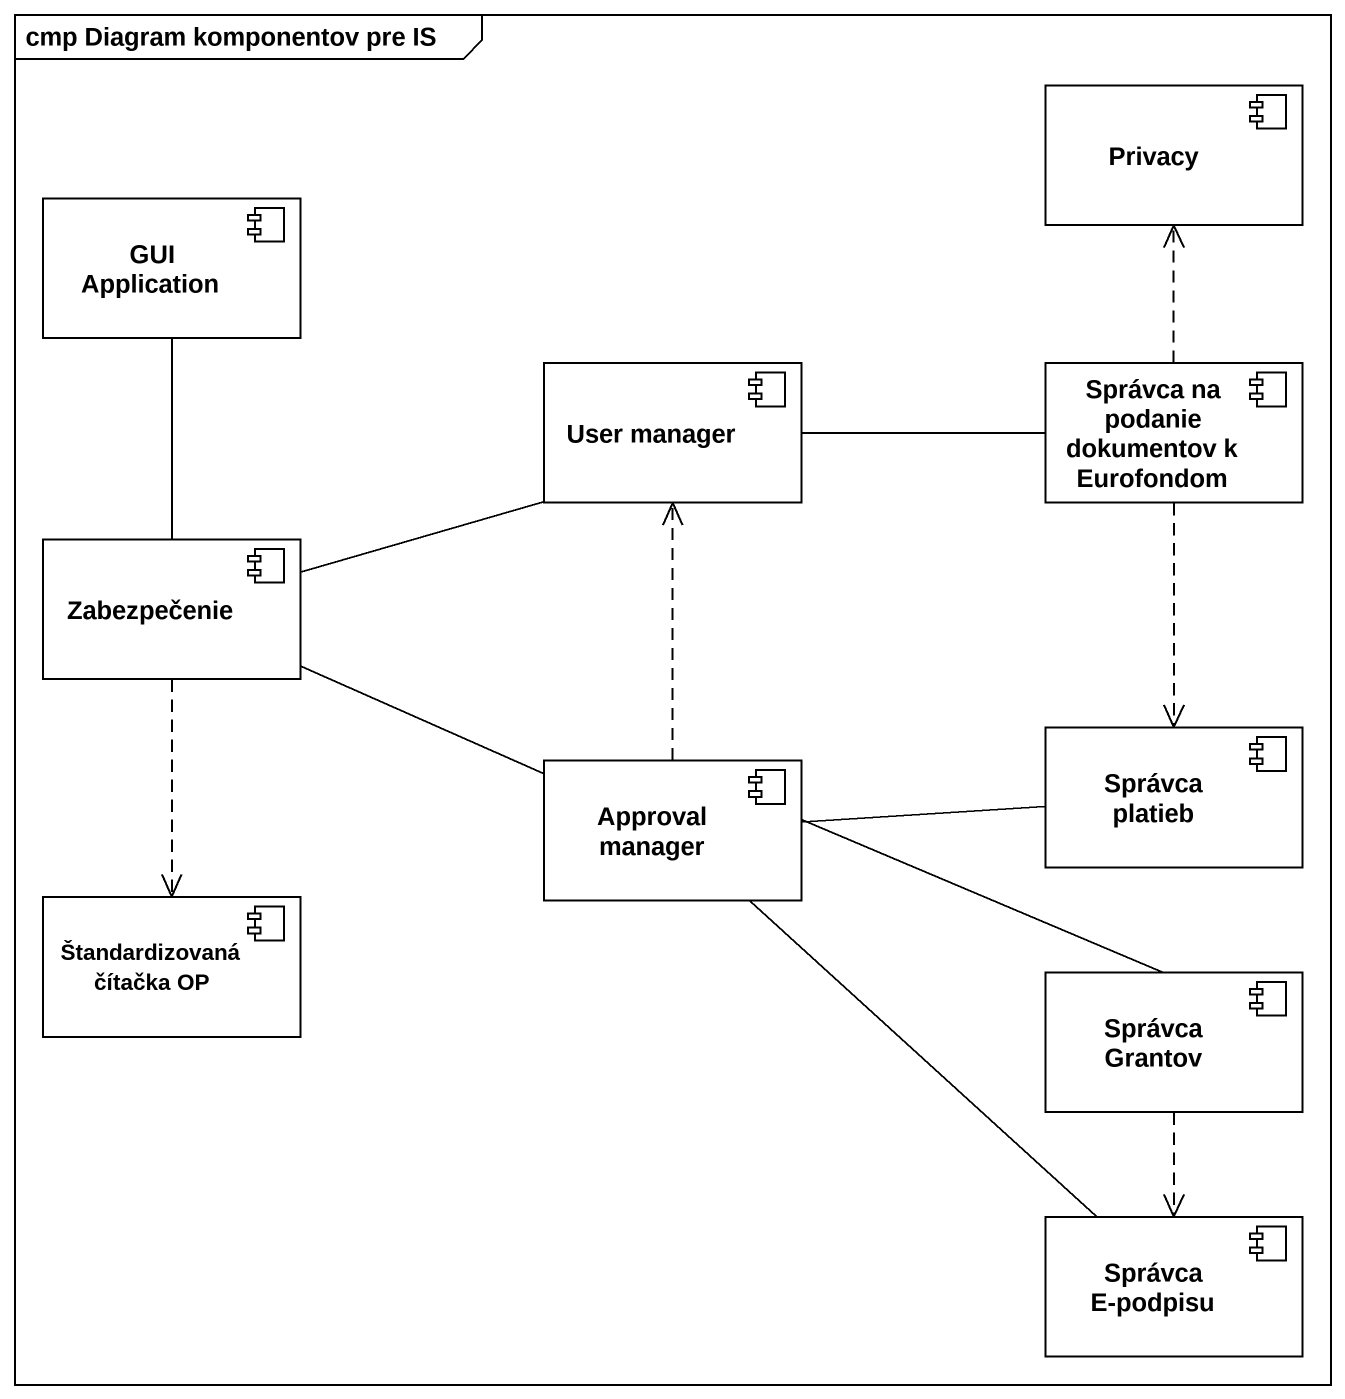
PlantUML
@startuml
mainframe cmp Diagram komponentov pre IS
component Privacy
component "GUI Application" as GUI_Application
component "User manager" as User_manager
component "Správca na podanie dokumentov k Eurofondom" as Správca_na_podanie
component Zabezpečenie
component "Approval manager" as Approval_manager
component "Správca platieb" as Správca_platieb
component "Štandardizovaná čítačka OP" as Štandardizovaná_čítačka_OP
component "Správca Grantov" as Správca_Grantov
component "Správca E-podpisu" as Správca_E_podpisu
GUI_Application -- Zabezpečenie
User_manager -right- Správca_na_podanie
Správca_na_podanie .up.> Privacy
Správca_na_podanie ..> Správca_platieb
Zabezpečenie -right- User_manager
Zabezpečenie -right- Approval_manager
Zabezpečenie ..> Štandardizovaná_čítačka_OP
Approval_manager .up.> User_manager
Approval_manager -right- Správca_platieb
Approval_manager -right- Správca_Grantov
Approval_manager -- Správca_E_podpisu
Správca_Grantov ..> Správca_E_podpisu
@enduml
